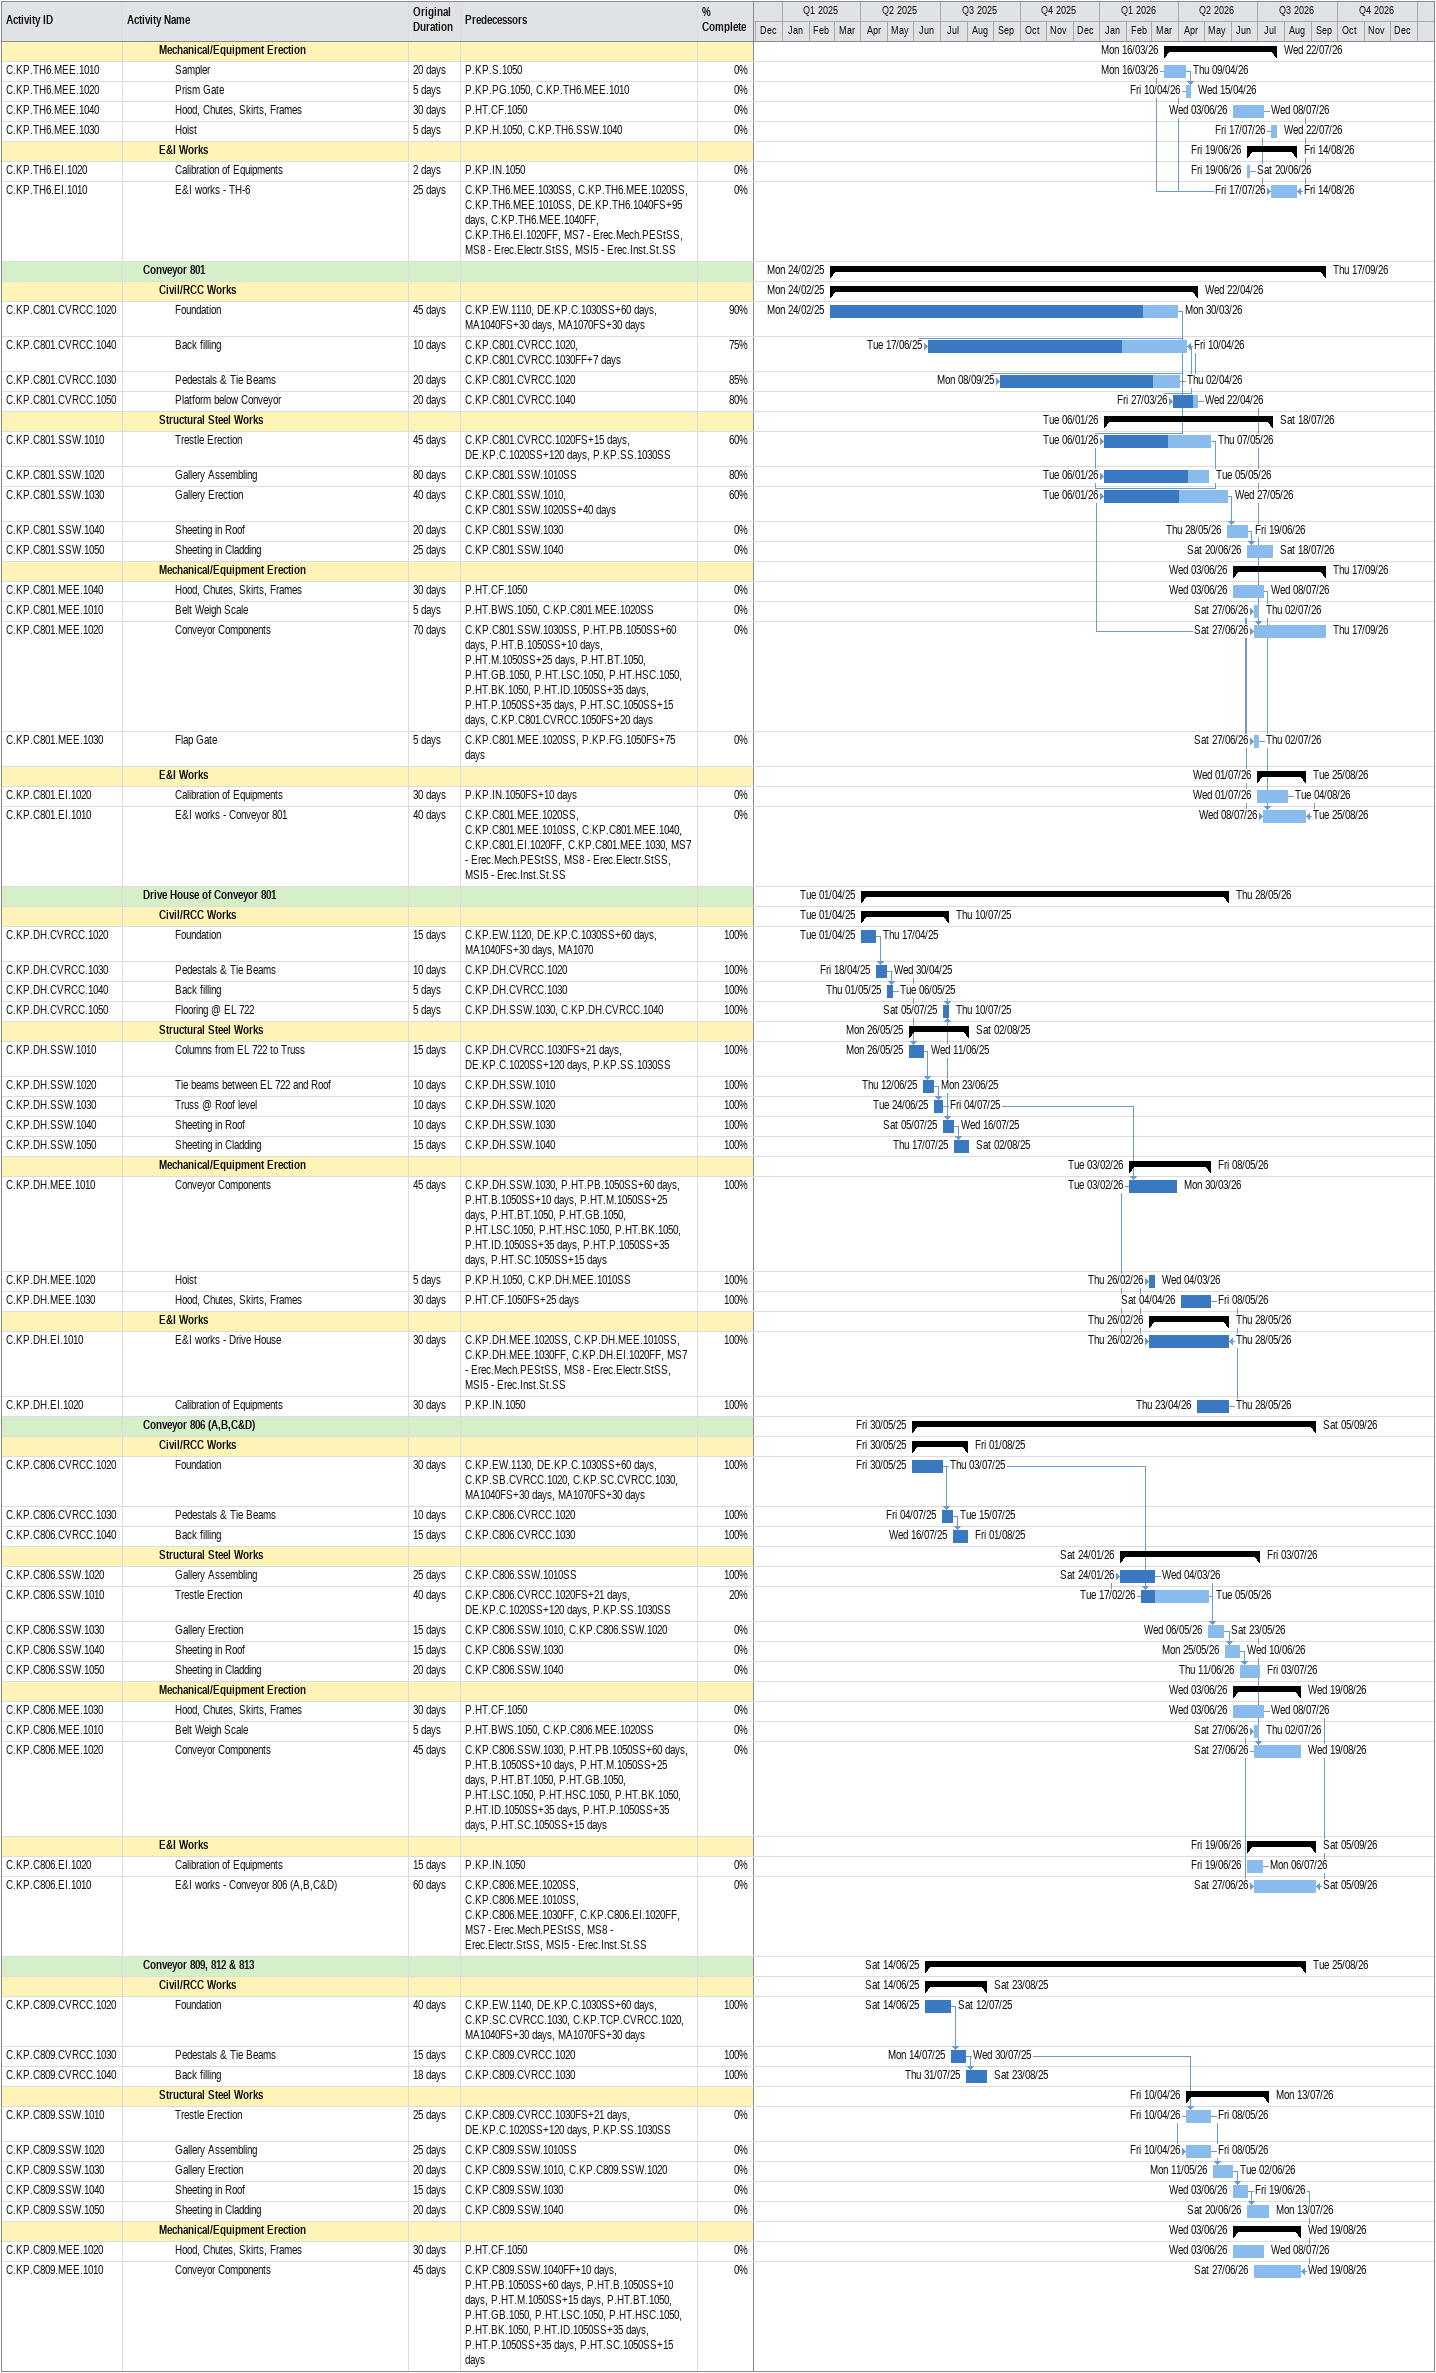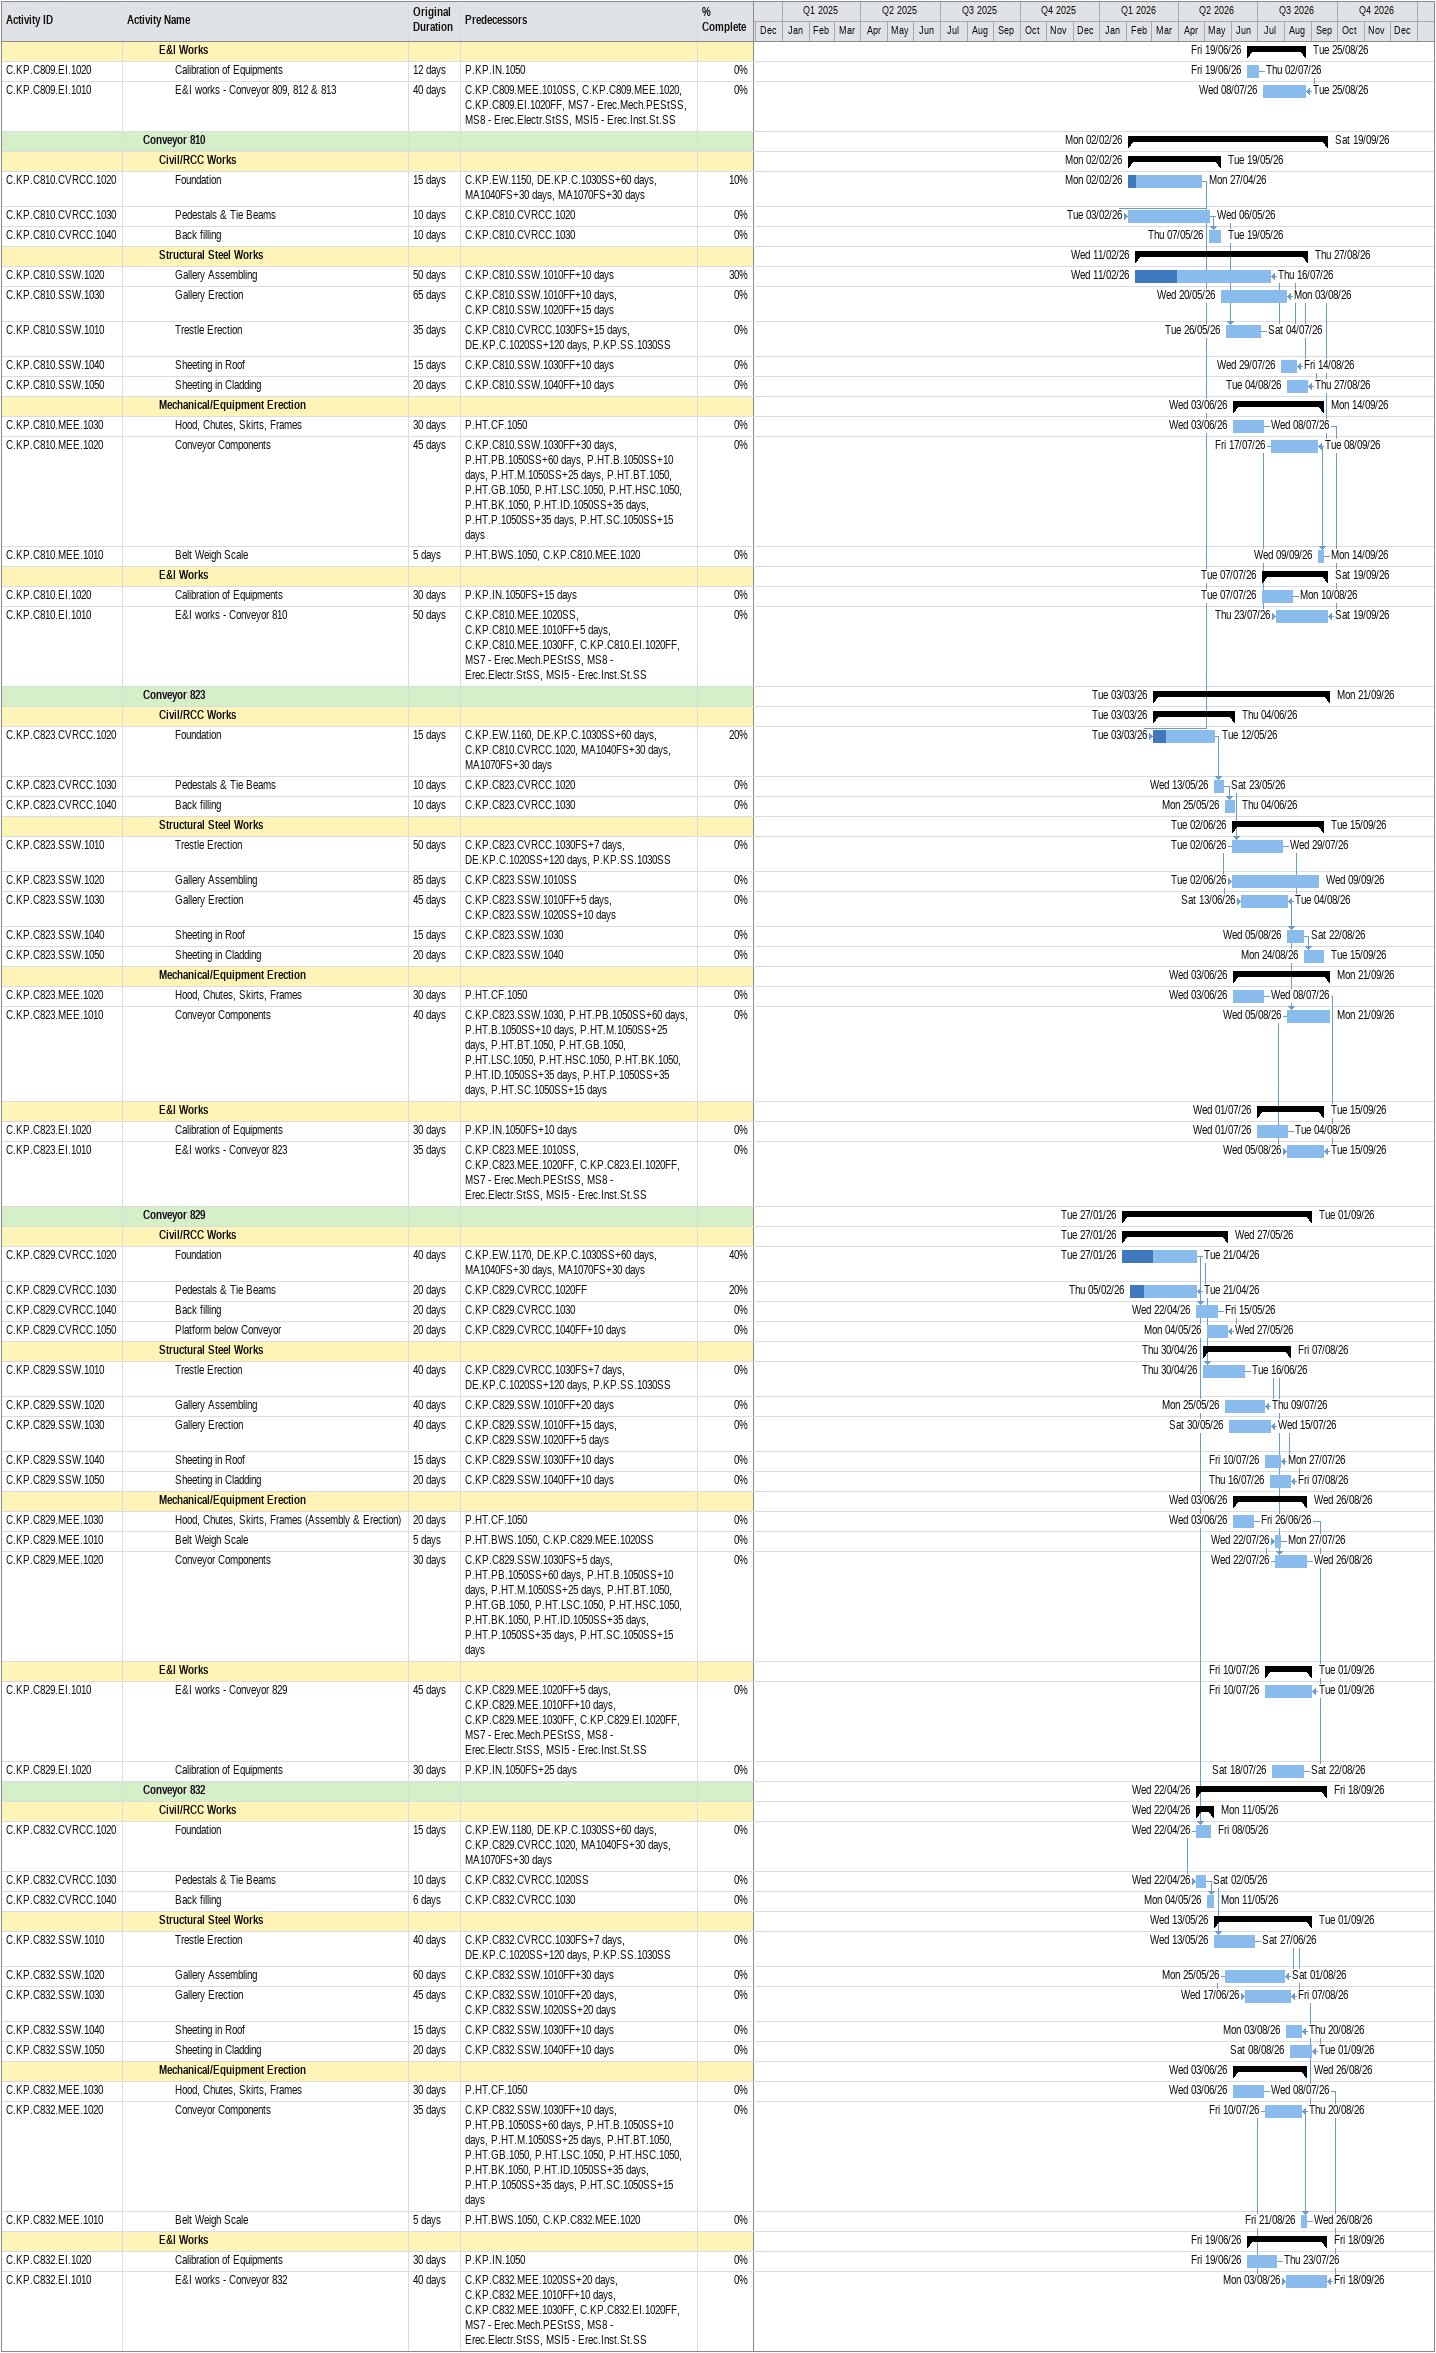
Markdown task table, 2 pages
| ID | Level | Task | Original duration | Start | Finish | Predecessors | % complete |
|---|---|---|---|---|---|---|---|
|  | 3 | **Mechanical/Equipment Erection** |  | 2026-03-16 | 2026-07-22 |  |  |
| C.KP.TH6.MEE.1010 | 4 | Sampler | 20d | 2026-03-16 | 2026-04-09 | P.KP.S.1050 | 0 |
| C.KP.TH6.MEE.1020 | 4 | Prism Gate | 5d | 2026-04-10 | 2026-04-15 | P.KP.PG.1050, C.KP.TH6.MEE.1010 | 0 |
| C.KP.TH6.MEE.1040 | 4 | Hood, Chutes, Skirts, Frames | 30d | 2026-06-03 | 2026-07-08 | P.HT.CF.1050 | 0 |
| C.KP.TH6.MEE.1030 | 4 | Hoist | 5d | 2026-07-17 | 2026-07-22 | P.KP.H.1050, C.KP.TH6.SSW.1040 | 0 |
|  | 3 | **E&I Works** |  | 2026-06-19 | 2026-08-14 |  |  |
| C.KP.TH6.EI.1020 | 4 | Calibration of Equipments | 2d | 2026-06-19 | 2026-06-20 | P.KP.IN.1050 | 0 |
| C.KP.TH6.EI.1010 | 4 | E&I works - TH-6 | 25d | 2026-07-17 | 2026-08-14 | C.KP.TH6.MEE.1030SS, C.KP.TH6.MEE.1020SS, C.KP.TH6.MEE.1010SS, DE.KP.TH6.1040FS+95d, C.KP.TH6.MEE.1040FF, C.KP.TH6.EI.1020FF, MS7 - Erec.Mech.PEStSS, MS8 - Erec.Electr.StSS, MSI5 - Erec.Inst.St.SS | 0 |
|  | 2 | **Conveyor 801** |  | 2025-02-24 | 2026-09-17 |  |  |
|  | 3 | **Civil/RCC Works** |  | 2025-02-24 | 2026-04-22 |  |  |
| C.KP.C801.CVRCC.1020 | 4 | Foundation | 45d | 2025-02-24 | 2026-03-30 | C.KP.EW.1110, DE.KP.C.1030SS+60d, MA1040FS+30d, MA1070FS+30d | 90 |
| C.KP.C801.CVRCC.1040 | 4 | Back filling | 10d | 2025-06-17 | 2026-04-10 | C.KP.C801.CVRCC.1020, C.KP.C801.CVRCC.1030FF+7d | 75 |
| C.KP.C801.CVRCC.1030 | 4 | Pedestals & Tie Beams | 20d | 2025-09-08 | 2026-04-02 | C.KP.C801.CVRCC.1020 | 85 |
| C.KP.C801.CVRCC.1050 | 4 | Platform below Conveyor | 20d | 2026-03-27 | 2026-04-22 | C.KP.C801.CVRCC.1040 | 80 |
|  | 3 | **Structural Steel Works** |  | 2026-01-06 | 2026-07-18 |  |  |
| C.KP.C801.SSW.1010 | 4 | Trestle Erection | 45d | 2026-01-06 | 2026-05-07 | C.KP.C801.CVRCC.1020FS+15d, DE.KP.C.1020SS+120d, P.KP.SS.1030SS | 60 |
| C.KP.C801.SSW.1020 | 4 | Gallery Assembling | 80d | 2026-01-06 | 2026-05-05 | C.KP.C801.SSW.1010SS | 80 |
| C.KP.C801.SSW.1030 | 4 | Gallery Erection | 40d | 2026-01-06 | 2026-05-27 | C.KP.C801.SSW.1010, C.KP.C801.SSW.1020SS+40d | 60 |
| C.KP.C801.SSW.1040 | 4 | Sheeting in Roof | 20d | 2026-05-28 | 2026-06-19 | C.KP.C801.SSW.1030 | 0 |
| C.KP.C801.SSW.1050 | 4 | Sheeting in Cladding | 25d | 2026-06-20 | 2026-07-18 | C.KP.C801.SSW.1040 | 0 |
|  | 3 | **Mechanical/Equipment Erection** |  | 2026-06-03 | 2026-09-17 |  |  |
| C.KP.C801.MEE.1040 | 4 | Hood, Chutes, Skirts, Frames | 30d | 2026-06-03 | 2026-07-08 | P.HT.CF.1050 | 0 |
| C.KP.C801.MEE.1010 | 4 | Belt Weigh Scale | 5d | 2026-06-27 | 2026-07-02 | P.HT.BWS.1050, C.KP.C801.MEE.1020SS | 0 |
| C.KP.C801.MEE.1020 | 4 | Conveyor Components | 70d | 2026-06-27 | 2026-09-17 | C.KP.C801.SSW.1030SS, P.HT.PB.1050SS+60d, P.HT.B.1050SS+10d, P.HT.M.1050SS+25d, P.HT.BT.1050, P.HT.GB.1050, P.HT.LSC.1050, P.HT.HSC.1050, P.HT.BK.1050, P.HT.ID.1050SS+35d, P.HT.P.1050SS+35d, P.HT.SC.1050SS+15d, C.KP.C801.CVRCC.1050FS+20d | 0 |
| C.KP.C801.MEE.1030 | 4 | Flap Gate | 5d | 2026-06-27 | 2026-07-02 | C.KP.C801.MEE.1020SS, P.KP.FG.1050FS+75d | 0 |
|  | 3 | **E&I Works** |  | 2026-07-01 | 2026-08-25 |  |  |
| C.KP.C801.EI.1020 | 4 | Calibration of Equipments | 30d | 2026-07-01 | 2026-08-04 | P.KP.IN.1050FS+10d | 0 |
| C.KP.C801.EI.1010 | 4 | E&I works - Conveyor 801 | 40d | 2026-07-08 | 2026-08-25 | C.KP.C801.MEE.1020SS, C.KP.C801.MEE.1010SS, C.KP.C801.MEE.1040, C.KP.C801.EI.1020FF, C.KP.C801.MEE.1030, MS7 - Erec.Mech.PEStSS, MS8 - Erec.Electr.StSS, MSI5 - Erec.Inst.St.SS | 0 |
|  | 2 | **Drive House of Conveyor 801** |  | 2025-04-01 | 2026-05-28 |  |  |
|  | 3 | **Civil/RCC Works** |  | 2025-04-01 | 2025-07-10 |  |  |
| C.KP.DH.CVRCC.1020 | 4 | Foundation | 15d | 2025-04-01 | 2025-04-17 | C.KP.EW.1120, DE.KP.C.1030SS+60d, MA1040FS+30d, MA1070 | 100 |
| C.KP.DH.CVRCC.1030 | 4 | Pedestals & Tie Beams | 10d | 2025-04-18 | 2025-04-30 | C.KP.DH.CVRCC.1020 | 100 |
| C.KP.DH.CVRCC.1040 | 4 | Back filling | 5d | 2025-05-01 | 2025-05-06 | C.KP.DH.CVRCC.1030 | 100 |
| C.KP.DH.CVRCC.1050 | 4 | Flooring @ EL 722 | 5d | 2025-07-05 | 2025-07-10 | C.KP.DH.SSW.1030, C.KP.DH.CVRCC.1040 | 100 |
|  | 3 | **Structural Steel Works** |  | 2025-05-26 | 2025-08-02 |  |  |
| C.KP.DH.SSW.1010 | 4 | Columns from EL 722 to Truss | 15d | 2025-05-26 | 2025-06-11 | C.KP.DH.CVRCC.1030FS+21d, DE.KP.C.1020SS+120d, P.KP.SS.1030SS | 100 |
| C.KP.DH.SSW.1020 | 4 | Tie beams between EL 722 and Roof | 10d | 2025-06-12 | 2025-06-23 | C.KP.DH.SSW.1010 | 100 |
| C.KP.DH.SSW.1030 | 4 | Truss @ Roof level | 10d | 2025-06-24 | 2025-07-04 | C.KP.DH.SSW.1020 | 100 |
| C.KP.DH.SSW.1040 | 4 | Sheeting in Roof | 10d | 2025-07-05 | 2025-07-16 | C.KP.DH.SSW.1030 | 100 |
| C.KP.DH.SSW.1050 | 4 | Sheeting in Cladding | 15d | 2025-07-17 | 2025-08-02 | C.KP.DH.SSW.1040 | 100 |
|  | 3 | **Mechanical/Equipment Erection** |  | 2026-02-03 | 2026-05-08 |  |  |
| C.KP.DH.MEE.1010 | 4 | Conveyor Components | 45d | 2026-02-03 | 2026-03-30 | C.KP.DH.SSW.1030, P.HT.PB.1050SS+60d, P.HT.B.1050SS+10d, P.HT.M.1050SS+25d, P.HT.BT.1050, P.HT.GB.1050, P.HT.LSC.1050, P.HT.HSC.1050, P.HT.BK.1050, P.HT.ID.1050SS+35d, P.HT.P.1050SS+35d, P.HT.SC.1050SS+15d | 100 |
| C.KP.DH.MEE.1020 | 4 | Hoist | 5d | 2026-02-26 | 2026-03-04 | P.KP.H.1050, C.KP.DH.MEE.1010SS | 100 |
| C.KP.DH.MEE.1030 | 4 | Hood, Chutes, Skirts, Frames | 30d | 2026-04-04 | 2026-05-08 | P.HT.CF.1050FS+25d | 100 |
|  | 3 | **E&I Works** |  | 2026-02-26 | 2026-05-28 |  |  |
| C.KP.DH.EI.1010 | 4 | E&I works - Drive House | 30d | 2026-02-26 | 2026-05-28 | C.KP.DH.MEE.1020SS, C.KP.DH.MEE.1010SS, C.KP.DH.MEE.1030FF, C.KP.DH.EI.1020FF, MS7 - Erec.Mech.PEStSS, MS8 - Erec.Electr.StSS, MSI5 - Erec.Inst.St.SS | 100 |
| C.KP.DH.EI.1020 | 4 | Calibration of Equipments | 30d | 2026-04-23 | 2026-05-28 | P.KP.IN.1050 | 100 |
|  | 2 | **Conveyor 806 (A,B,C&D)** |  | 2025-05-30 | 2026-09-05 |  |  |
|  | 3 | **Civil/RCC Works** |  | 2025-05-30 | 2025-08-01 |  |  |
| C.KP.C806.CVRCC.1020 | 4 | Foundation | 30d | 2025-05-30 | 2025-07-03 | C.KP.EW.1130, DE.KP.C.1030SS+60d, C.KP.SB.CVRCC.1020, C.KP.SC.CVRCC.1030, MA1040FS+30d, MA1070FS+30d | 100 |
| C.KP.C806.CVRCC.1030 | 4 | Pedestals & Tie Beams | 10d | 2025-07-04 | 2025-07-15 | C.KP.C806.CVRCC.1020 | 100 |
| C.KP.C806.CVRCC.1040 | 4 | Back filling | 15d | 2025-07-16 | 2025-08-01 | C.KP.C806.CVRCC.1030 | 100 |
|  | 3 | **Structural Steel Works** |  | 2026-01-24 | 2026-07-03 |  |  |
| C.KP.C806.SSW.1020 | 4 | Gallery Assembling | 25d | 2026-01-24 | 2026-03-04 | C.KP.C806.SSW.1010SS | 100 |
| C.KP.C806.SSW.1010 | 4 | Trestle Erection | 40d | 2026-02-17 | 2026-05-05 | C.KP.C806.CVRCC.1020FS+21d, DE.KP.C.1020SS+120d, P.KP.SS.1030SS | 20 |
| C.KP.C806.SSW.1030 | 4 | Gallery Erection | 15d | 2026-05-06 | 2026-05-23 | C.KP.C806.SSW.1010, C.KP.C806.SSW.1020 | 0 |
| C.KP.C806.SSW.1040 | 4 | Sheeting in Roof | 15d | 2026-05-25 | 2026-06-10 | C.KP.C806.SSW.1030 | 0 |
| C.KP.C806.SSW.1050 | 4 | Sheeting in Cladding | 20d | 2026-06-11 | 2026-07-03 | C.KP.C806.SSW.1040 | 0 |
|  | 3 | **Mechanical/Equipment Erection** |  | 2026-06-03 | 2026-08-19 |  |  |
| C.KP.C806.MEE.1030 | 4 | Hood, Chutes, Skirts, Frames | 30d | 2026-06-03 | 2026-07-08 | P.HT.CF.1050 | 0 |
| C.KP.C806.MEE.1010 | 4 | Belt Weigh Scale | 5d | 2026-06-27 | 2026-07-02 | P.HT.BWS.1050, C.KP.C806.MEE.1020SS | 0 |
| C.KP.C806.MEE.1020 | 4 | Conveyor Components | 45d | 2026-06-27 | 2026-08-19 | C.KP.C806.SSW.1030, P.HT.PB.1050SS+60d, P.HT.B.1050SS+10d, P.HT.M.1050SS+25d, P.HT.BT.1050, P.HT.GB.1050, P.HT.LSC.1050, P.HT.HSC.1050, P.HT.BK.1050, P.HT.ID.1050SS+35d, P.HT.P.1050SS+35d, P.HT.SC.1050SS+15d | 0 |
|  | 3 | **E&I Works** |  | 2026-06-19 | 2026-09-05 |  |  |
| C.KP.C806.EI.1020 | 4 | Calibration of Equipments | 15d | 2026-06-19 | 2026-07-06 | P.KP.IN.1050 | 0 |
| C.KP.C806.EI.1010 | 4 | E&I works - Conveyor 806 (A,B,C&D) | 60d | 2026-06-27 | 2026-09-05 | C.KP.C806.MEE.1020SS, C.KP.C806.MEE.1010SS, C.KP.C806.MEE.1030FF, C.KP.C806.EI.1020FF, MS7 - Erec.Mech.PEStSS, MS8 - Erec.Electr.StSS, MSI5 - Erec.Inst.St.SS | 0 |
|  | 2 | **Conveyor 809, 812 & 813** |  | 2025-06-14 | 2026-08-25 |  |  |
|  | 3 | **Civil/RCC Works** |  | 2025-06-14 | 2025-08-23 |  |  |
| C.KP.C809.CVRCC.1020 | 4 | Foundation | 40d | 2025-06-14 | 2025-07-12 | C.KP.EW.1140, DE.KP.C.1030SS+60d, C.KP.SC.CVRCC.1030, C.KP.TCP.CVRCC.1020, MA1040FS+30d, MA1070FS+30d | 100 |
| C.KP.C809.CVRCC.1030 | 4 | Pedestals & Tie Beams | 15d | 2025-07-14 | 2025-07-30 | C.KP.C809.CVRCC.1020 | 100 |
| C.KP.C809.CVRCC.1040 | 4 | Back filling | 18d | 2025-07-31 | 2025-08-23 | C.KP.C809.CVRCC.1030 | 100 |
|  | 3 | **Structural Steel Works** |  | 2026-04-10 | 2026-07-13 |  |  |
| C.KP.C809.SSW.1010 | 4 | Trestle Erection | 25d | 2026-04-10 | 2026-05-08 | C.KP.C809.CVRCC.1030FS+21d, DE.KP.C.1020SS+120d, P.KP.SS.1030SS | 0 |
| C.KP.C809.SSW.1020 | 4 | Gallery Assembling | 25d | 2026-04-10 | 2026-05-08 | C.KP.C809.SSW.1010SS | 0 |
| C.KP.C809.SSW.1030 | 4 | Gallery Erection | 20d | 2026-05-11 | 2026-06-02 | C.KP.C809.SSW.1010, C.KP.C809.SSW.1020 | 0 |
| C.KP.C809.SSW.1040 | 4 | Sheeting in Roof | 15d | 2026-06-03 | 2026-06-19 | C.KP.C809.SSW.1030 | 0 |
| C.KP.C809.SSW.1050 | 4 | Sheeting in Cladding | 20d | 2026-06-20 | 2026-07-13 | C.KP.C809.SSW.1040 | 0 |
|  | 3 | **Mechanical/Equipment Erection** |  | 2026-06-03 | 2026-08-19 |  |  |
| C.KP.C809.MEE.1020 | 4 | Hood, Chutes, Skirts, Frames | 30d | 2026-06-03 | 2026-07-08 | P.HT.CF.1050 | 0 |
| C.KP.C809.MEE.1010 | 4 | Conveyor Components | 45d | 2026-06-27 | 2026-08-19 | C.KP.C809.SSW.1040FF+10d, P.HT.PB.1050SS+60d, P.HT.B.1050SS+10d, P.HT.M.1050SS+15d, P.HT.BT.1050, P.HT.GB.1050, P.HT.LSC.1050, P.HT.HSC.1050, P.HT.BK.1050, P.HT.ID.1050SS+35d, P.HT.P.1050SS+35d, P.HT.SC.1050SS+15d | 0 |
|  | 3 | **E&I Works** |  | 2026-06-19 | 2026-08-25 |  |  |
| C.KP.C809.EI.1020 | 4 | Calibration of Equipments | 12d | 2026-06-19 | 2026-07-02 | P.KP.IN.1050 | 0 |
| C.KP.C809.EI.1010 | 4 | E&I works - Conveyor 809, 812 & 813 | 40d | 2026-07-08 | 2026-08-25 | C.KP.C809.MEE.1010SS, C.KP.C809.MEE.1020, C.KP.C809.EI.1020FF, MS7 - Erec.Mech.PEStSS, MS8 - Erec.Electr.StSS, MSI5 - Erec.Inst.St.SS | 0 |
|  | 2 | **Conveyor 810** |  | 2026-02-02 | 2026-09-19 |  |  |
|  | 3 | **Civil/RCC Works** |  | 2026-02-02 | 2026-05-19 |  |  |
| C.KP.C810.CVRCC.1020 | 4 | Foundation | 15d | 2026-02-02 | 2026-04-27 | C.KP.EW.1150, DE.KP.C.1030SS+60d, MA1040FS+30d, MA1070FS+30d | 10 |
| C.KP.C810.CVRCC.1030 | 4 | Pedestals & Tie Beams | 10d | 2026-02-03 | 2026-05-06 | C.KP.C810.CVRCC.1020 | 0 |
| C.KP.C810.CVRCC.1040 | 4 | Back filling | 10d | 2026-05-07 | 2026-05-19 | C.KP.C810.CVRCC.1030 | 0 |
|  | 3 | **Structural Steel Works** |  | 2026-02-11 | 2026-08-27 |  |  |
| C.KP.C810.SSW.1020 | 4 | Gallery Assembling | 50d | 2026-02-11 | 2026-07-16 | C.KP.C810.SSW.1010FF+10d | 30 |
| C.KP.C810.SSW.1030 | 4 | Gallery Erection | 65d | 2026-05-20 | 2026-08-03 | C.KP.C810.SSW.1010FF+10d, C.KP.C810.SSW.1020FF+15d | 0 |
| C.KP.C810.SSW.1010 | 4 | Trestle Erection | 35d | 2026-05-26 | 2026-07-04 | C.KP.C810.CVRCC.1030FS+15d, DE.KP.C.1020SS+120d, P.KP.SS.1030SS | 0 |
| C.KP.C810.SSW.1040 | 4 | Sheeting in Roof | 15d | 2026-07-29 | 2026-08-14 | C.KP.C810.SSW.1030FF+10d | 0 |
| C.KP.C810.SSW.1050 | 4 | Sheeting in Cladding | 20d | 2026-08-04 | 2026-08-27 | C.KP.C810.SSW.1040FF+10d | 0 |
|  | 3 | **Mechanical/Equipment Erection** |  | 2026-06-03 | 2026-09-14 |  |  |
| C.KP.C810.MEE.1030 | 4 | Hood, Chutes, Skirts, Frames | 30d | 2026-06-03 | 2026-07-08 | P.HT.CF.1050 | 0 |
| C.KP.C810.MEE.1020 | 4 | Conveyor Components | 45d | 2026-07-17 | 2026-09-08 | C.KP.C810.SSW.1030FF+30d, P.HT.PB.1050SS+60d, P.HT.B.1050SS+10d, P.HT.M.1050SS+25d, P.HT.BT.1050, P.HT.GB.1050, P.HT.LSC.1050, P.HT.HSC.1050, P.HT.BK.1050, P.HT.ID.1050SS+35d, P.HT.P.1050SS+35d, P.HT.SC.1050SS+15d | 0 |
| C.KP.C810.MEE.1010 | 4 | Belt Weigh Scale | 5d | 2026-09-09 | 2026-09-14 | P.HT.BWS.1050, C.KP.C810.MEE.1020 | 0 |
|  | 3 | **E&I Works** |  | 2026-07-07 | 2026-09-19 |  |  |
| C.KP.C810.EI.1020 | 4 | Calibration of Equipments | 30d | 2026-07-07 | 2026-08-10 | P.KP.IN.1050FS+15d | 0 |
| C.KP.C810.EI.1010 | 4 | E&I works - Conveyor 810 | 50d | 2026-07-23 | 2026-09-19 | C.KP.C810.MEE.1020SS, C.KP.C810.MEE.1010FF+5d, C.KP.C810.MEE.1030FF, C.KP.C810.EI.1020FF, MS7 - Erec.Mech.PEStSS, MS8 - Erec.Electr.StSS, MSI5 - Erec.Inst.St.SS | 0 |
|  | 2 | **Conveyor 823** |  | 2026-03-03 | 2026-09-21 |  |  |
|  | 3 | **Civil/RCC Works** |  | 2026-03-03 | 2026-06-04 |  |  |
| C.KP.C823.CVRCC.1020 | 4 | Foundation | 15d | 2026-03-03 | 2026-05-12 | C.KP.EW.1160, DE.KP.C.1030SS+60d, C.KP.C810.CVRCC.1020, MA1040FS+30d, MA1070FS+30d | 20 |
| C.KP.C823.CVRCC.1030 | 4 | Pedestals & Tie Beams | 10d | 2026-05-13 | 2026-05-23 | C.KP.C823.CVRCC.1020 | 0 |
| C.KP.C823.CVRCC.1040 | 4 | Back filling | 10d | 2026-05-25 | 2026-06-04 | C.KP.C823.CVRCC.1030 | 0 |
|  | 3 | **Structural Steel Works** |  | 2026-06-02 | 2026-09-15 |  |  |
| C.KP.C823.SSW.1010 | 4 | Trestle Erection | 50d | 2026-06-02 | 2026-07-29 | C.KP.C823.CVRCC.1030FS+7d, DE.KP.C.1020SS+120d, P.KP.SS.1030SS | 0 |
| C.KP.C823.SSW.1020 | 4 | Gallery Assembling | 85d | 2026-06-02 | 2026-09-09 | C.KP.C823.SSW.1010SS | 0 |
| C.KP.C823.SSW.1030 | 4 | Gallery Erection | 45d | 2026-06-13 | 2026-08-04 | C.KP.C823.SSW.1010FF+5d, C.KP.C823.SSW.1020SS+10d | 0 |
| C.KP.C823.SSW.1040 | 4 | Sheeting in Roof | 15d | 2026-08-05 | 2026-08-22 | C.KP.C823.SSW.1030 | 0 |
| C.KP.C823.SSW.1050 | 4 | Sheeting in Cladding | 20d | 2026-08-24 | 2026-09-15 | C.KP.C823.SSW.1040 | 0 |
|  | 3 | **Mechanical/Equipment Erection** |  | 2026-06-03 | 2026-09-21 |  |  |
| C.KP.C823.MEE.1020 | 4 | Hood, Chutes, Skirts, Frames | 30d | 2026-06-03 | 2026-07-08 | P.HT.CF.1050 | 0 |
| C.KP.C823.MEE.1010 | 4 | Conveyor Components | 40d | 2026-08-05 | 2026-09-21 | C.KP.C823.SSW.1030, P.HT.PB.1050SS+60d, P.HT.B.1050SS+10d, P.HT.M.1050SS+25d, P.HT.BT.1050, P.HT.GB.1050, P.HT.LSC.1050, P.HT.HSC.1050, P.HT.BK.1050, P.HT.ID.1050SS+35d, P.HT.P.1050SS+35d, P.HT.SC.1050SS+15d | 0 |
|  | 3 | **E&I Works** |  | 2026-07-01 | 2026-09-15 |  |  |
| C.KP.C823.EI.1020 | 4 | Calibration of Equipments | 30d | 2026-07-01 | 2026-08-04 | P.KP.IN.1050FS+10d | 0 |
| C.KP.C823.EI.1010 | 4 | E&I works - Conveyor 823 | 35d | 2026-08-05 | 2026-09-15 | C.KP.C823.MEE.1010SS, C.KP.C823.MEE.1020FF, C.KP.C823.EI.1020FF, MS7 - Erec.Mech.PEStSS, MS8 - Erec.Electr.StSS, MSI5 - Erec.Inst.St.SS | 0 |
|  | 2 | **Conveyor 829** |  | 2026-01-27 | 2026-09-01 |  |  |
|  | 3 | **Civil/RCC Works** |  | 2026-01-27 | 2026-05-27 |  |  |
| C.KP.C829.CVRCC.1020 | 4 | Foundation | 40d | 2026-01-27 | 2026-04-21 | C.KP.EW.1170, DE.KP.C.1030SS+60d, MA1040FS+30d, MA1070FS+30d | 40 |
| C.KP.C829.CVRCC.1030 | 4 | Pedestals & Tie Beams | 20d | 2026-02-05 | 2026-04-21 | C.KP.C829.CVRCC.1020FF | 20 |
| C.KP.C829.CVRCC.1040 | 4 | Back filling | 20d | 2026-04-22 | 2026-05-15 | C.KP.C829.CVRCC.1030 | 0 |
| C.KP.C829.CVRCC.1050 | 4 | Platform below Conveyor | 20d | 2026-05-04 | 2026-05-27 | C.KP.C829.CVRCC.1040FF+10d | 0 |
|  | 3 | **Structural Steel Works** |  | 2026-04-30 | 2026-08-07 |  |  |
| C.KP.C829.SSW.1010 | 4 | Trestle Erection | 40d | 2026-04-30 | 2026-06-16 | C.KP.C829.CVRCC.1030FS+7d, DE.KP.C.1020SS+120d, P.KP.SS.1030SS | 0 |
| C.KP.C829.SSW.1020 | 4 | Gallery Assembling | 40d | 2026-05-25 | 2026-07-09 | C.KP.C829.SSW.1010FF+20d | 0 |
| C.KP.C829.SSW.1030 | 4 | Gallery Erection | 40d | 2026-05-30 | 2026-07-15 | C.KP.C829.SSW.1010FF+15d, C.KP.C829.SSW.1020FF+5d | 0 |
| C.KP.C829.SSW.1040 | 4 | Sheeting in Roof | 15d | 2026-07-10 | 2026-07-27 | C.KP.C829.SSW.1030FF+10d | 0 |
| C.KP.C829.SSW.1050 | 4 | Sheeting in Cladding | 20d | 2026-07-16 | 2026-08-07 | C.KP.C829.SSW.1040FF+10d | 0 |
|  | 3 | **Mechanical/Equipment Erection** |  | 2026-06-03 | 2026-08-26 |  |  |
| C.KP.C829.MEE.1030 | 4 | Hood, Chutes, Skirts, Frames (Assembly & Erection) | 20d | 2026-06-03 | 2026-06-26 | P.HT.CF.1050 | 0 |
| C.KP.C829.MEE.1010 | 4 | Belt Weigh Scale | 5d | 2026-07-22 | 2026-07-27 | P.HT.BWS.1050, C.KP.C829.MEE.1020SS | 0 |
| C.KP.C829.MEE.1020 | 4 | Conveyor Components | 30d | 2026-07-22 | 2026-08-26 | C.KP.C829.SSW.1030FS+5d, P.HT.PB.1050SS+60d, P.HT.B.1050SS+10d, P.HT.M.1050SS+25d, P.HT.BT.1050, P.HT.GB.1050, P.HT.LSC.1050, P.HT.HSC.1050, P.HT.BK.1050, P.HT.ID.1050SS+35d, P.HT.P.1050SS+35d, P.HT.SC.1050SS+15d | 0 |
|  | 3 | **E&I Works** |  | 2026-07-10 | 2026-09-01 |  |  |
| C.KP.C829.EI.1010 | 4 | E&I works - Conveyor 829 | 45d | 2026-07-10 | 2026-09-01 | C.KP.C829.MEE.1020FF+5d, C.KP.C829.MEE.1010FF+10d, C.KP.C829.MEE.1030FF, C.KP.C829.EI.1020FF, MS7 - Erec.Mech.PEStSS, MS8 - Erec.Electr.StSS, MSI5 - Erec.Inst.St.SS | 0 |
| C.KP.C829.EI.1020 | 4 | Calibration of Equipments | 30d | 2026-07-18 | 2026-08-22 | P.KP.IN.1050FS+25d | 0 |
|  | 2 | **Conveyor 832** |  | 2026-04-22 | 2026-09-18 |  |  |
|  | 3 | **Civil/RCC Works** |  | 2026-04-22 | 2026-05-11 |  |  |
| C.KP.C832.CVRCC.1020 | 4 | Foundation | 15d | 2026-04-22 | 2026-05-08 | C.KP.EW.1180, DE.KP.C.1030SS+60d, C.KP.C829.CVRCC.1020, MA1040FS+30d, MA1070FS+30d | 0 |
| C.KP.C832.CVRCC.1030 | 4 | Pedestals & Tie Beams | 10d | 2026-04-22 | 2026-05-02 | C.KP.C832.CVRCC.1020SS | 0 |
| C.KP.C832.CVRCC.1040 | 4 | Back filling | 6d | 2026-05-04 | 2026-05-11 | C.KP.C832.CVRCC.1030 | 0 |
|  | 3 | **Structural Steel Works** |  | 2026-05-13 | 2026-09-01 |  |  |
| C.KP.C832.SSW.1010 | 4 | Trestle Erection | 40d | 2026-05-13 | 2026-06-27 | C.KP.C832.CVRCC.1030FS+7d, DE.KP.C.1020SS+120d, P.KP.SS.1030SS | 0 |
| C.KP.C832.SSW.1020 | 4 | Gallery Assembling | 60d | 2026-05-25 | 2026-08-01 | C.KP.C832.SSW.1010FF+30d | 0 |
| C.KP.C832.SSW.1030 | 4 | Gallery Erection | 45d | 2026-06-17 | 2026-08-07 | C.KP.C832.SSW.1010FF+20d, C.KP.C832.SSW.1020SS+20d | 0 |
| C.KP.C832.SSW.1040 | 4 | Sheeting in Roof | 15d | 2026-08-03 | 2026-08-20 | C.KP.C832.SSW.1030FF+10d | 0 |
| C.KP.C832.SSW.1050 | 4 | Sheeting in Cladding | 20d | 2026-08-08 | 2026-09-01 | C.KP.C832.SSW.1040FF+10d | 0 |
|  | 3 | **Mechanical/Equipment Erection** |  | 2026-06-03 | 2026-08-26 |  |  |
| C.KP.C832.MEE.1030 | 4 | Hood, Chutes, Skirts, Frames | 30d | 2026-06-03 | 2026-07-08 | P.HT.CF.1050 | 0 |
| C.KP.C832.MEE.1020 | 4 | Conveyor Components | 35d | 2026-07-10 | 2026-08-20 | C.KP.C832.SSW.1030FF+10d, P.HT.PB.1050SS+60d, P.HT.B.1050SS+10d, P.HT.M.1050SS+25d, P.HT.BT.1050, P.HT.GB.1050, P.HT.LSC.1050, P.HT.HSC.1050, P.HT.BK.1050, P.HT.ID.1050SS+35d, P.HT.P.1050SS+35d, P.HT.SC.1050SS+15d | 0 |
| C.KP.C832.MEE.1010 | 4 | Belt Weigh Scale | 5d | 2026-08-21 | 2026-08-26 | P.HT.BWS.1050, C.KP.C832.MEE.1020 | 0 |
|  | 3 | **E&I Works** |  | 2026-06-19 | 2026-09-18 |  |  |
| C.KP.C832.EI.1020 | 4 | Calibration of Equipments | 30d | 2026-06-19 | 2026-07-23 | P.KP.IN.1050 | 0 |
| C.KP.C832.EI.1010 | 4 | E&I works - Conveyor 832 | 40d | 2026-08-03 | 2026-09-18 | C.KP.C832.MEE.1020SS+20d, C.KP.C832.MEE.1010FF+10d, C.KP.C832.MEE.1030FF, C.KP.C832.EI.1020FF, MS7 - Erec.Mech.PEStSS, MS8 - Erec.Electr.StSS, MSI5 - Erec.Inst.St.SS | 0 |
